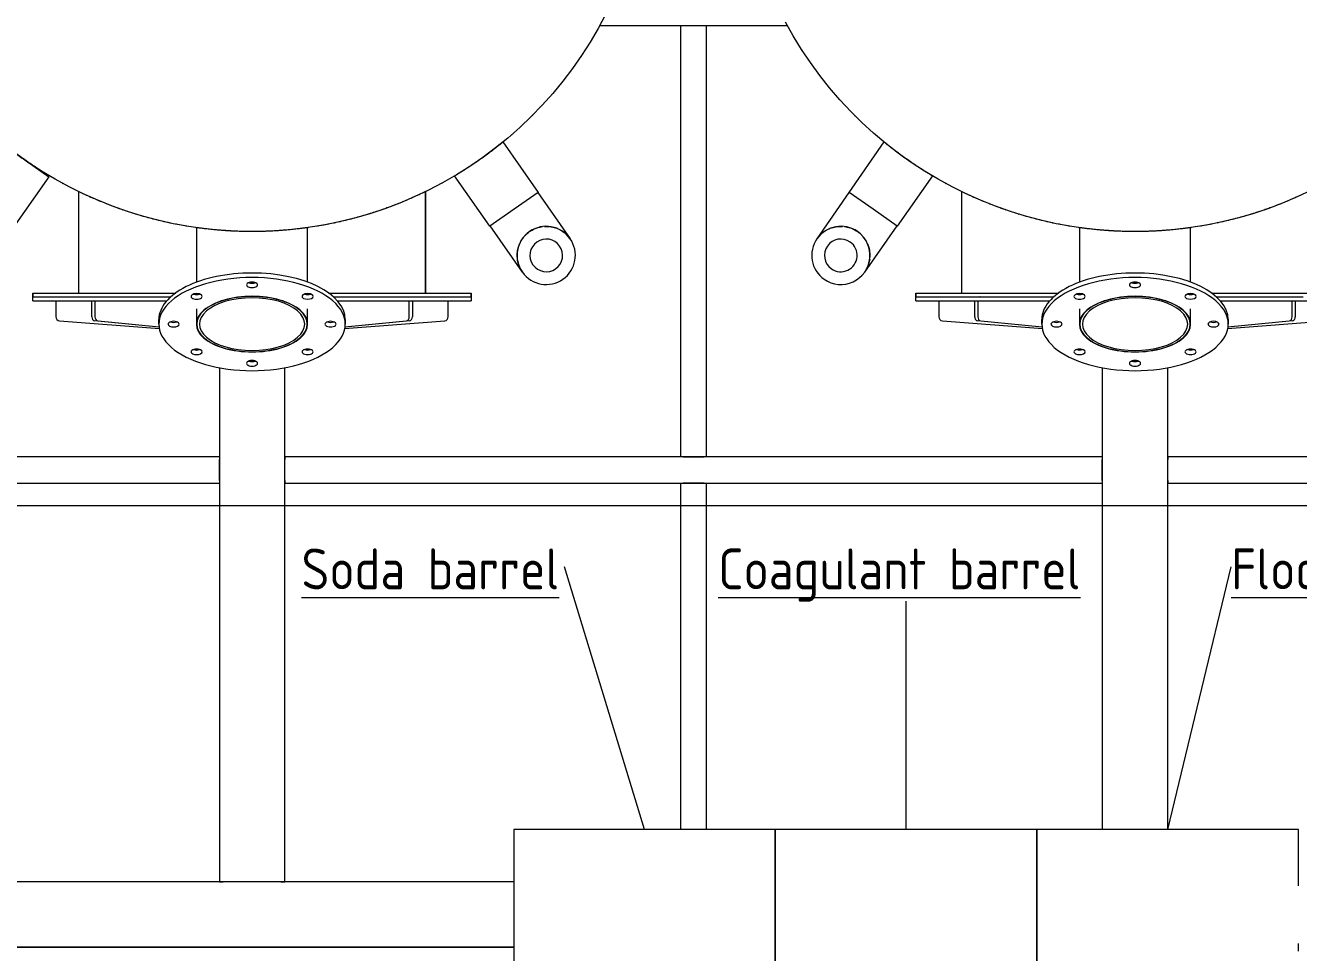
# Model space of a CAD drawing. Header units: millimetres. Extents: x -4617 to 4428, y -2900 to 2818.
# Drawn here: x -980 to 967, y -20 to 1398 of the extents above; entities that cross this region are included whole.
import ezdxf

# ---------------------------------------------------------------- set-up
doc = ezdxf.new("R2010")
doc.units = ezdxf.units.MM
for name, color, linetype, lineweight in [('A-_ANOTSYBL_E', 7, 'Continuous', 9), ('A_--------_E-', 8, 'Continuous', 9), ('M-_EQPT----_A', 7, 'Continuous', 9), ('M-_EQPT----_E', 7, 'Continuous', 9)]:
    doc.layers.add(name, color=color, linetype=linetype, lineweight=lineweight)
doc.styles.add('GOST Common_B', font='', dxfattribs={"width": 0.9, "height": 62.5})
doc.styles.get('GOST Common_B').set_extended_font_data('GOST Common', bold=True)

# ---------------------------------------------------------------- blocks, each defined once
blk = doc.blocks.new('PNS-0100 MAIN FRAME - ASY PNS-0100 MAIN FRAME_iam-651195-Разрез 1')
at = {"layer": 'A_--------_E-'}
for p, q in [((-101.5, 1398.2), (185.1, 1398.2)), ((21.8, 1398.2), (21.8, 738.2)), ((61.8, 738.2), (61.8, 1398.2)), ((-683.2, 874.9), (-683.2, 88.2)), ((-583.2, 88.2), (-583.2, 874.9)), ((666.8, 874.9), (666.8, 168.2)), ((766.8, 168.2), (766.8, 874.9)), ((-683.2, 738.2), (-1833.2, 738.2)), ((-683.2, 738.2), (-683.2, 734.2)), ((-683.2, 702.2), (-683.2, 734.2)), ((666.8, 738.2), (-583.2, 738.2)), ((-583.2, 738.2), (-583.2, 734.2)), ((-583.2, 702.2), (-583.2, 734.2)), ((25.8, 738.2), (21.8, 738.2)), ((25.8, 738.2), (57.8, 738.2)), ((61.8, 738.2), (57.8, 738.2)), ((666.8, 738.2), (666.8, 734.2)), ((666.8, 702.2), (666.8, 734.2)), ((2116.8, 738.2), (766.8, 738.2)), ((766.8, 738.2), (766.8, 734.2)), ((766.8, 702.2), (766.8, 734.2)), ((-683.2, 702.2), (-683.2, 698.2)), ((-583.2, 702.2), (-583.2, 698.2)), ((666.8, 702.2), (666.8, 698.2)), ((766.8, 702.2), (766.8, 698.2)), ((-1833.2, 698.2), (-683.2, 698.2)), ((-583.2, 698.2), (666.8, 698.2)), ((21.8, 698.2), (21.8, 168.2)), ((21.8, 698.2), (25.8, 698.2)), ((57.8, 698.2), (25.8, 698.2)), ((57.8, 698.2), (61.8, 698.2)), ((61.8, 168.2), (61.8, 698.2)), ((766.8, 698.2), (2116.8, 698.2)), ((-233.2, 88.2), (-1239.2, 88.2)), ((-683.2, 88.2), (-677.2, 88.2)), ((-589.2, 88.2), (-677.2, 88.2)), ((-589.2, 88.2), (-583.2, 88.2)), ((-233.2, -11.8), (-1239.2, -11.8)), ((-1239.2, -11.8), (-233.2, -11.8))]:
    blk.add_line(p, q, dxfattribs=at)
blk = doc.blocks.new('PNS-0100 MAIN FRAME - Standard-550811-Разрез 1')
blk.add_blockref('PNS-0100 MAIN FRAME - ASY PNS-0100 MAIN FRAME_iam-651195-Разрез 1', (0, 0))
blk = doc.blocks.new('PNS-Filter column D1200 _180 Left feed 50-50_ - ASY PNS-Filter column D1200_iam-904181-Разрез 1')
at = {"layer": 'A_--------_E-'}
for p, q in [((-123.3, 1361.4), (-122.8, 1362.2)), ((-148, 1325.8), (-147.4, 1326.6)), ((-175.1, 1292.1), (-174.5, 1292.9)), ((-204.5, 1260.5), (-203.9, 1261.2)), ((-236.2, 1231), (-235.5, 1231.6)), ((-249.9, 1220), (-195.8, 1142.8)), ((-980.8, 1192.5), (-943.9, 1166.7)), ((-960.5, 1178.9), (-960.8, 1179.1)), ((-960.3, 1178.8), (-959.9, 1178.5)), ((-269.5, 1091.1), (-323.6, 1168.4)), ((-943.9, 1166.7), (-1001.3, 1084.8)), ((-923.3, 1156.9), (-923.6, 1157)), ((-923.3, 1156.9), (-922.7, 1156.5)), ((-342.6, 1157.1), (-341.8, 1157.6)), ((-898.2, 988.9), (-898.2, 1144.3)), ((-884.6, 1137.5), (-884.9, 1137.7)), ((-368.2, 1144.3), (-368.2, 988.9)), ((-368.2, 988.9), (-368.2, 1144.3)), ((-195.8, 1142.8), (-232.7, 1117)), ((-196.3, 1142.5), (-146.9, 1072)), ((-844.6, 1121), (-845, 1121.1)), ((-232.7, 1117), (-269.5, 1091.1)), ((-803.6, 1107.4), (-803.9, 1107.5)), ((-761.7, 1096.7), (-762, 1096.8)), ((-219.8, 1021), (-269.1, 1091.5)), ((-717.7, 1005.5), (-717.7, 1088.9)), ((-548.7, 1088.9), (-548.7, 1005.5)), ((-968.2, 982.9), (-968.2, 988.9)), ((-968.2, 982.9), (-968.2, 988.9)), ((-968.2, 988.9), (-750, 988.9)), ((-968.2, 988.9), (-968.2, 982.9)), ((-968.2, 976.9), (-968.2, 982.9)), ((-968.2, 982.9), (-968.1, 982.9)), ((-968.2, 982.9), (-967.5, 982.9)), ((-968.2, 976.9), (-870.1, 976.9)), ((-967.5, 982.9), (-966, 982.9)), ((-966, 982.9), (-964.1, 982.9)), ((-964.1, 982.9), (-961.2, 982.9)), ((-961.2, 982.9), (-958.1, 982.9)), ((-958.1, 982.9), (-953.7, 982.9)), ((-953.7, 982.9), (-949.5, 982.9)), ((-949.5, 982.9), (-943.5, 982.9)), ((-943.5, 982.9), (-938.3, 982.9)), ((-938.3, 982.9), (-930.7, 982.9)), ((-933.2, 976.9), (-933.2, 952.5)), ((-930.7, 982.9), (-924.6, 982.9)), ((-924.6, 982.9), (-915.2, 982.9)), ((-915.2, 982.9), (-908.6, 982.9)), ((-908.6, 982.9), (-896.7, 982.9)), ((-896.7, 982.9), (-890.4, 982.9)), ((-890.4, 982.9), (-847.8, 982.9)), ((-878.2, 952.5), (-878.2, 976.9)), ((-875.5, 982.9), (-870.1, 982.9)), ((-873.5, 976.9), (-873.5, 952.5)), ((-870.1, 976.9), (-763.6, 976.9)), ((-847.8, 982.9), (-840, 982.9)), ((-840.1, 982.9), (-823.9, 982.9)), ((-823.9, 982.9), (-813.9, 982.9)), ((-813.9, 982.9), (-798.4, 982.9)), ((-798.4, 982.9), (-787.1, 982.9)), ((-787.1, 982.9), (-771.5, 982.9)), ((-771.5, 982.9), (-759.3, 982.9)), ((-759.3, 982.9), (-757.4, 982.9)), ((-717.7, 986.6), (-717.7, 987.9)), ((-548.7, 987.9), (-548.7, 986.6)), ((-516.4, 988.9), (-298.2, 988.9)), ((-508.9, 982.9), (-508.2, 982.9)), ((-508.2, 982.9), (-494.8, 982.9)), ((-502.7, 976.9), (-298.2, 976.9)), ((-494.8, 982.9), (-480, 982.9)), ((-480, 982.9), (-468, 982.9)), ((-468, 982.9), (-452.5, 982.9)), ((-452.5, 982.9), (-442.5, 982.9)), ((-442.5, 982.9), (-423.5, 982.9)), ((-423.5, 982.9), (-418.5, 982.9)), ((-418.5, 982.9), (-376, 982.9)), ((-396.3, 982.9), (-395.4, 982.9)), ((-392.8, 952.5), (-392.8, 976.9)), ((-388.1, 976.9), (-388.1, 952.5)), ((-376, 982.9), (-369.7, 982.9)), ((-369.7, 982.9), (-357.7, 982.9)), ((-357.7, 982.9), (-351.1, 982.9)), ((-351.1, 982.9), (-341.7, 982.9)), ((-341.7, 982.9), (-335.6, 982.9)), ((-335.6, 982.9), (-328.1, 982.9)), ((-333.2, 952.5), (-333.2, 976.9)), ((-328.1, 982.9), (-322.8, 982.9)), ((-322.8, 982.9), (-316.9, 982.9)), ((-316.9, 982.9), (-312.7, 982.9)), ((-312.7, 982.9), (-308.2, 982.9)), ((-308.2, 982.9), (-305.2, 982.9)), ((-305.2, 982.9), (-302.2, 982.9)), ((-302.2, 982.9), (-300.4, 982.9)), ((-300.4, 982.9), (-298.9, 982.9)), ((-298.9, 982.9), (-298.2, 982.9)), ((-298.3, 982.9), (-298.2, 982.9)), ((-298.2, 988.9), (-298.2, 982.9)), ((-298.2, 982.9), (-298.2, 988.9)), ((-298.2, 982.9), (-298.2, 988.9)), ((-298.2, 982.9), (-298.2, 976.9)), ((-717.7, 941.4), (-717.7, 964.6)), ((-548.7, 964.6), (-548.7, 941.4)), ((-927.6, 946.5), (-774.7, 934.5)), ((-775, 936.9), (-873.8, 946.5)), ((-869.1, 946.5), (-775.1, 937.4)), ((-775.7, 941.4), (-775.7, 948.3)), ((-491.7, 934.5), (-338.7, 946.5)), ((-392.6, 946.5), (-491.3, 936.9)), ((-491.2, 937.4), (-397.3, 946.5)), ((-490.7, 948.3), (-490.7, 941.4))]:
    blk.add_line(p, q, dxfattribs=at)
at = {"layer": 'A_--------_E-', "flags": 128}
for points in [[(-633.2, 1082.9), (-657.4, 1083.4), (-681.6, 1084.9), (-705.7, 1087.3), (-729.7, 1090.7), (-753.6, 1095), (-777.2, 1100.3), (-800.6, 1106.5), (-823.8, 1113.7), (-846.6, 1121.8), (-869.2, 1130.8), (-891.3, 1140.6), (-913, 1151.4), (-934.3, 1163), (-955.1, 1175.5), (-975.3, 1188.8), (-995.1, 1202.8)], [(-92.7, 1414.9), (-104.1, 1393.5), (-116.3, 1372.6), (-129.4, 1352.2), (-143.2, 1332.3), (-157.9, 1313), (-173.3, 1294.3), (-189.4, 1276.2), (-206.3, 1258.8), (-223.8, 1242.1), (-242, 1226), (-260.9, 1210.8), (-280.3, 1196.3), (-300.3, 1182.6), (-320.8, 1169.6), (-341.8, 1157.6), (-363.3, 1146.3), (-385.2, 1136), (-407.5, 1126.5), (-430.2, 1117.9), (-453.2, 1110.3), (-476.4, 1103.5), (-500, 1097.7), (-523.7, 1092.9), (-547.7, 1089), (-571.7, 1086), (-595.9, 1084.1), (-620.1, 1083.1), (-633.2, 1082.9)]]:
    blk.add_lwpolyline(points, dxfattribs=at)
at = {"layer": 'A_--------_E-'}
for centre, radius, start, end in [((-183.4, 1046.5), 44.5, 305, 125), ((-183.4, 1046.5), 44.5, 125, 305), ((-927.2, 952.5), 6, 180, 265.5154), ((-339.2, 952.5), 6, 274.4846, 0)]:
    blk.add_arc(centre, radius, start, end, dxfattribs=at)
for centre, major_axis, ratio, start_param, end_param in [((-633.2, 948.3), (142.5, 0), 0.5, 1.570796, 3.141593), ((-633.2, 941.4), (142.5, 0), 0.5, 1.570796, 4.712389), ((-633.2, 948.3), (142.5, 0), 0.5, 0, 1.570796), ((-633.2, 941.4), (142.5, 0), 0.5, 4.712389, 7.853982), ((-633.2, 1001.4), (8.5, 0), 0.5, 1.570796, 4.712389), ((-633.2, 1008.3), (8.5, 0), 0.5, 4.115917, 4.712389), ((-633.2, 1001.4), (8.5, 0), 0.5, 4.712389, 7.853982), ((-633.2, 1008.3), (8.5, 0), 0.5, 4.712389, 5.308861), ((-718, 983.8), (8.5, 0), 0.5, 2.356194, 5.497787), ((-718, 983.8), (8.5, 0), 0.5, 5.497787, 8.63938), ((-718, 990.7), (8.5, 0), 0.5, 4.145429, 5.279349), ((-633.2, 941.4), (85, 0), 0.5, 1.570796, 4.712389), ((-633.2, 941.4), (84.5, 0), 0.5, 1.570796, 4.712389), ((-633.2, 941.4), (80.5, 0), 0.5, 1.570796, 4.712389), ((-633.2, 941.4), (85, 0), 0.5, 4.712389, 7.853982), ((-633.2, 941.4), (84.5, 0), 0.5, 4.712389, 7.853982), ((-633.2, 941.4), (80.5, 0), 0.5, 4.712389, 7.853982), ((-548.3, 983.8), (8.5, 0), 0.5, 0.785398, 3.926991), ((-548.3, 983.8), (8.5, 0), 0.5, 3.926991, 7.068583), ((-548.3, 990.7), (8.5, 0), 0.5, 4.145429, 5.279349), ((-873.4, 952.5), (0, 6), 0.809017, 1.570796, 3.063322), ((-868.7, 952.5), (0, 6), 0.809017, 1.570796, 3.063322), ((-753.2, 941.4), (8.5, 0), 0.5, 0, 3.141593), ((-753.2, 941.4), (8.5, 0), 0.5, 3.141593, 6.283185), ((-753.2, 948.3), (8.5, 0), 0.5, 4.115917, 5.308861), ((-513.2, 941.4), (8.5, 0), 0.5, 0, 3.141593), ((-513.2, 941.4), (-8.5, 0), 0.5, 0, 3.141593), ((-513.2, 948.3), (8.5, 0), 0.5, 4.115917, 5.308861), ((-397.7, 952.5), (0, 6), 0.809017, 3.219864, 4.712389), ((-393, 952.5), (0, 6), 0.809017, 3.219864, 4.712389), ((-718, 899), (8.5, 0), 0.5, 0.785398, 3.926991), ((-718, 899), (8.5, 0), 0.5, 3.926991, 7.068583), ((-718, 905.9), (8.5, 0), 0.5, 4.145429, 5.279349), ((-548.3, 899), (8.5, 0), 0.5, 2.356194, 5.497787), ((-548.3, 899), (8.5, 0), 0.5, 5.497787, 8.63938), ((-548.3, 905.9), (8.5, 0), 0.5, 4.145429, 5.279349), ((-633.2, 881.4), (-8.5, 0), 0.5, 4.712389, 7.853982), ((-633.2, 888.3), (-8.5, 0), 0.5, 0.974324, 1.570796), ((-633.2, 881.4), (8.5, 0), 0.5, 4.712389, 7.853982), ((-633.2, 888.3), (8.5, 0), 0.5, 4.712389, 5.308861)]:
    blk.add_ellipse(centre, major_axis=major_axis, ratio=ratio, start_param=start_param, end_param=end_param, dxfattribs=at)
for points in [[(-942.5, 1167.8), (-942.5, 1167.8), (-943.2, 1168.2), (-946.1, 1170), (-950.8, 1172.8), (-956.8, 1176.6), (-964.3, 1181.3), (-972.5, 1186.8), (-980.8, 1192.5), (-989, 1198.3), (-996.9, 1204.2), (-1003.9, 1209.5), (-1009.6, 1214), (-1013.8, 1217.4), (-1016.5, 1219.5), (-1017.1, 1220), (-1017, 1220)], [(-1017, 1220), (-1017.1, 1220), (-1016.5, 1219.5), (-1013.8, 1217.4), (-1009.6, 1214), (-1003.9, 1209.5), (-996.9, 1204.2), (-989, 1198.3), (-980.8, 1192.5), (-972.5, 1186.8), (-964.3, 1181.3), (-956.8, 1176.6), (-950.8, 1172.8), (-946.1, 1170), (-943.2, 1168.2), (-942.5, 1167.8), (-942.5, 1167.8)], [(-248.9, 1220.3), (-248.9, 1220.3), (-249.5, 1219.8), (-252.2, 1217.6), (-256.5, 1214.2), (-262.2, 1209.7), (-269.3, 1204.3), (-277.3, 1198.4), (-285.6, 1192.5), (-293.9, 1186.7), (-302.3, 1181.2), (-309.8, 1176.4), (-315.9, 1172.6), (-320.6, 1169.7), (-323.6, 1167.9), (-324.3, 1167.5), (-324.3, 1167.6)], [(-249.6, 1219.8), (-249.1, 1220.1), (-248.9, 1220.3), (-248.9, 1220.3)], [(-324.3, 1167.6), (-324.3, 1167.5), (-324, 1167.7), (-323.5, 1168)], [(-896.9, 1143.3), (-897.8, 1143.7), (-898.2, 1143.9), (-898.2, 1143.9)]]:
    blk.add_open_spline(points, degree=3, dxfattribs=at)
for points, knots in [([(-892.7, 1141.3), (-892.9, 1141.4), (-894, 1141.9), (-894.9, 1142.3), (-895.6, 1142.7)], [-0.06495384, -0.06495384, -0.06495384, -0.06495384, -0.0625, -0.0447038, -0.0447038, -0.0447038, -0.0447038]), ([(-885.4, 1137.9), (-885.9, 1138.1), (-887.5, 1138.8), (-889, 1139.5), (-890, 1140)], [-0.09883218, -0.09883218, -0.09883218, -0.09883218, -0.09375, -0.07956745, -0.07956745, -0.07956745, -0.07956745]), ([(-875.5, 1133.5), (-876.3, 1133.8), (-878.4, 1134.7), (-880.3, 1135.6), (-881.5, 1136.1)], [-0.13180831, -0.13180831, -0.13180831, -0.13180831, -0.125, -0.11287334, -0.11287334, -0.11287334, -0.11287334]), ([(-863, 1128.2), (-864.2, 1128.7), (-866.7, 1129.7), (-869.2, 1130.8), (-870.5, 1131.3)], [-0.16449571, -0.16449571, -0.16449571, -0.16449571, -0.15625, -0.14580225, -0.14580225, -0.14580225, -0.14580225]), ([(-395.8, 1131.4), (-397.1, 1130.8), (-399.6, 1129.7), (-402.1, 1128.7), (-403.2, 1128.2)], [-0.85436816, -0.85436816, -0.85436816, -0.85436816, -0.84375, -0.83566469, -0.83566469, -0.83566469, -0.83566469]), ([(-384.8, 1136.1), (-386, 1135.6), (-387.9, 1134.8), (-390, 1133.9), (-390.7, 1133.6)], [-0.88731319, -0.88731319, -0.88731319, -0.88731319, -0.875, -0.86859878, -0.86859878, -0.86859878, -0.86859878]), ([(-376.3, 1140), (-377.3, 1139.6), (-378.8, 1138.9), (-380.4, 1138.1), (-380.9, 1137.9)], [-0.92066142, -0.92066142, -0.92066142, -0.92066142, -0.90625, -0.90131527, -0.90131527, -0.90131527, -0.90131527]), ([(-370.7, 1142.7), (-371.4, 1142.4), (-372.3, 1141.9), (-373.5, 1141.4), (-373.6, 1141.3)], [-0.95569873, -0.95569873, -0.95569873, -0.95569873, -0.9375, -0.93504616, -0.93504616, -0.93504616, -0.93504616]), ([(-368.2, 1143.9), (-368.2, 1143.9), (-368.6, 1143.7), (-369.6, 1143.2), (-369.6, 1143.2)], [-1, -1, -1, -1, -0.96875, -0.9662709, -0.9662709, -0.9662709, -0.9662709]), ([(-847.9, 1122.3), (-849.6, 1122.9), (-852.7, 1124.1), (-855.6, 1125.2), (-856.9, 1125.7)], [-0.1981046, -0.1981046, -0.1981046, -0.1981046, -0.1875, -0.17870623, -0.17870623, -0.17870623, -0.17870623]), ([(-830.5, 1115.9), (-832.9, 1116.8), (-836.5, 1118), (-840, 1119.3), (-841.2, 1119.8)], [-0.23241145, -0.23241145, -0.23241145, -0.23241145, -0.21875, -0.21186367, -0.21186367, -0.21186367, -0.21186367]), ([(-810.1, 1109.3), (-810.6, 1109.5), (-814.2, 1110.6), (-818.6, 1112), (-822.4, 1113.2), (-823.3, 1113.5)], [-0.26793712, -0.26793712, -0.26793712, -0.26793712, -0.265625, -0.25, -0.24540403, -0.24540403, -0.24540403, -0.24540403]), ([(-443, 1113.5), (-443.9, 1113.2), (-447.7, 1112), (-452.1, 1110.6), (-455.6, 1109.5), (-456, 1109.4)], [-0.75475525, -0.75475525, -0.75475525, -0.75475525, -0.75, -0.734375, -0.7324414, -0.7324414, -0.7324414, -0.7324414]), ([(-425.1, 1119.8), (-426.3, 1119.3), (-429.8, 1118.1), (-433.3, 1116.8), (-435.8, 1115.9)], [-0.78829996, -0.78829996, -0.78829996, -0.78829996, -0.78125, -0.76781861, -0.76781861, -0.76781861, -0.76781861]), ([(-409.4, 1125.7), (-410.7, 1125.2), (-413.6, 1124.1), (-416.7, 1122.9), (-418.3, 1122.3)], [-0.82145751, -0.82145751, -0.82145751, -0.82145751, -0.8125, -0.80207985, -0.80207985, -0.80207985, -0.80207985]), ([(-781.8, 1101.4), (-785.2, 1102.3), (-792.1, 1104.1), (-799.2, 1106.1), (-802.9, 1107.2), (-803.4, 1107.3)], [-0.31213636, -0.31213636, -0.31213636, -0.31213636, -0.296875, -0.28125, -0.2789583, -0.2789583, -0.2789583, -0.2789583]), ([(-758.1, 1095.9), (-758.5, 1096), (-762.7, 1096.9), (-770.6, 1098.7), (-777.9, 1100.5), (-781.5, 1101.4)], [-0.34513335, -0.34513335, -0.34513335, -0.34513335, -0.34375, -0.328125, -0.3125, -0.3125, -0.3125, -0.3125]), ([(-733.1, 1091.2), (-733.8, 1091.3), (-738.6, 1092.1), (-744.3, 1093.2), (-749.1, 1094.1), (-750, 1094.3)], [-0.37777159, -0.37777159, -0.37777159, -0.37777159, -0.375, -0.359375, -0.35590888, -0.35590888, -0.35590888, -0.35590888]), ([(-515.9, 1094.4), (-517, 1094.2), (-521.9, 1093.2), (-527.7, 1092.1), (-532.4, 1091.4), (-533.1, 1091.2)], [-0.64463003, -0.64463003, -0.64463003, -0.64463003, -0.640625, -0.625, -0.62237225, -0.62237225, -0.62237225, -0.62237225]), ([(-505.1, 1096.6), (-505.8, 1096.5), (-506.9, 1096.2), (-507.9, 1096), (-508.3, 1095.9)], [-0.659108625, -0.659108625, -0.659108625, -0.659108625, -0.65625, -0.654759532, -0.654759532, -0.654759532, -0.654759532]), ([(-484.8, 1101.4), (-488.4, 1100.5), (-494, 1099.1), (-499.7, 1097.8), (-501.7, 1097.4)], [-0.6875, -0.6875, -0.6875, -0.6875, -0.671875, -0.66370914, -0.66370914, -0.66370914, -0.66370914]), ([(-462.9, 1107.3), (-463.4, 1107.2), (-467.1, 1106.1), (-474.2, 1104.1), (-481, 1102.3), (-484.4, 1101.5)], [-0.72119659, -0.72119659, -0.72119659, -0.72119659, -0.71875, -0.703125, -0.68815639, -0.68815639, -0.68815639, -0.68815639]), ([(-196.7, 1088.9), (-195.5, 1089.3), (-193, 1090), (-190.4, 1090.4), (-189.2, 1090.6)], [0.1942115, 0.1942115, 0.1942115, 0.1942115, 0.25, 0.3055442, 0.3055442, 0.3055442, 0.3055442]), ([(-186.1, 1090.9), (-185.5, 1090.9), (-183.5, 1091), (-180.7, 1090.9), (-177.8, 1090.6), (-174.9, 1090.2), (-171.4, 1089.4), (-168, 1088.3), (-166.2, 1087.5), (-165.6, 1087.3)], [0.3498525, 0.3498525, 0.3498525, 0.3498525, 0.375, 0.4375, 0.46875, 0.5, 0.5625, 0.625, 0.6500764, 0.6500764, 0.6500764, 0.6500764]), ([(-719.2, 1089.1), (-719.2, 1089.1), (-718.8, 1089.1), (-718, 1088.9), (-717.8, 1088.9)], [-1, -1, -1, -1, -0.95, -0.93905246, -0.93905246, -0.93905246, -0.93905246]), ([(-547.2, 1089.1), (-547.2, 1089), (-547.8, 1088.8), (-550.1, 1088.6), (-553, 1088.3), (-555.6, 1087.9), (-558.6, 1087.5), (-562.2, 1087.1), (-566, 1086.7), (-570.2, 1086.2), (-574.8, 1085.7), (-579.9, 1085.3), (-585.5, 1084.9), (-591.5, 1084.4), (-597.9, 1083.9), (-604.6, 1083.6), (-611.5, 1083.3), (-621, 1083), (-633.2, 1082.8), (-645.3, 1083), (-654.9, 1083.3), (-661.7, 1083.6), (-668.4, 1083.9), (-674.8, 1084.4), (-680.9, 1084.9), (-686.4, 1085.3), (-691.5, 1085.7), (-696.1, 1086.2), (-700.3, 1086.7), (-704.2, 1087.1), (-707.7, 1087.5), (-710.8, 1087.9), (-713.4, 1088.3), (-716.2, 1088.6), (-718.6, 1088.8), (-719.2, 1089), (-719.2, 1089.1)], [-1, -1, -1, -1, -0.95, -0.9, -0.875, -0.85, -0.825, -0.8, -0.775, -0.75, -0.725, -0.7, -0.675, -0.65, -0.625, -0.6, -0.575, -0.55, -0.5, -0.45, -0.425, -0.4, -0.375, -0.35, -0.325, -0.3, -0.275, -0.25, -0.225, -0.2, -0.175, -0.15, -0.125, -0.1, -0.05, 0, 0, 0, 0]), ([(-548.5, 1088.9), (-548.3, 1088.9), (-547.5, 1089.1), (-547.2, 1089.1), (-547.2, 1089.1)], [-0.06094754, -0.06094754, -0.06094754, -0.06094754, -0.05, 0, 0, 0, 0]), ([(-222.8, 1067), (-222.2, 1068.2), (-220.9, 1070.4), (-219.4, 1072.6), (-218.6, 1073.6)], [0.6944558, 0.6944558, 0.6944558, 0.6944558, 0.75, 0.8057885, 0.8057885, 0.8057885, 0.8057885]), ([(-216.6, 1076), (-216.3, 1076.4), (-213.9, 1079), (-211.2, 1081.3), (-208.8, 1082.9)], [0.849941, 0.849941, 0.849941, 0.849941, 0.875, 1, 1, 1, 1]), ([(-208.8, 1082.9), (-206.5, 1084.6), (-203.4, 1086.3), (-200.2, 1087.7), (-199.6, 1087.9)], [0, 0, 0, 0, 0.125, 0.150059, 0.150059, 0.150059, 0.150059]), ([(-162.8, 1085.9), (-161.7, 1085.3), (-159.4, 1084), (-157.3, 1082.5), (-156.2, 1081.7)], [0.6942595, 0.6942595, 0.6942595, 0.6942595, 0.75, 0.8066635, 0.8066635, 0.8066635, 0.8066635]), ([(-153.9, 1079.8), (-153.5, 1079.4), (-150.9, 1077), (-148.6, 1074.4), (-146.9, 1072)], [0.850259, 0.850259, 0.850259, 0.850259, 0.875, 1, 1, 1, 1]), ([(-227.7, 1043.8), (-227.8, 1044.4), (-227.8, 1046.4), (-227.7, 1049.9), (-227.3, 1053.5), (-226.7, 1056.4), (-226, 1059.2), (-225.1, 1061.8), (-224.3, 1063.7), (-224.1, 1064.2)], [0.3499236, 0.3499236, 0.3499236, 0.3499236, 0.375, 0.4375, 0.5, 0.53125, 0.5625, 0.625, 0.6501475, 0.6501475, 0.6501475, 0.6501475]), ([(-225.7, 1033.1), (-226.1, 1034.3), (-226.8, 1036.9), (-227.3, 1039.4), (-227.4, 1040.7)], [0.1933365, 0.1933365, 0.1933365, 0.1933365, 0.25, 0.3057405, 0.3057405, 0.3057405, 0.3057405]), ([(-219.8, 1021), (-221.4, 1023.4), (-223.2, 1026.5), (-224.5, 1029.7), (-224.7, 1030.2)], [0, 0, 0, 0, 0.125, 0.149741, 0.149741, 0.149741, 0.149741])]:
    blk.add_open_spline(points, degree=3, knots=knots, dxfattribs=at)
blk = doc.blocks.new('PNS-Filter column D1200 _180 Left feed 50-50_ - Standard-909429-Разрез 1')
at = {"layer": 'M-_EQPT----_E'}
for start, end in [(305, 125), (125, 305)]:
    blk.add_arc((-183.4, 1046.5), 25, start, end, dxfattribs=at)
blk.add_blockref('PNS-Filter column D1200 _180 Left feed 50-50_ - ASY PNS-Filter column D1200_iam-904181-Разрез 1', (0, 0))
blk = doc.blocks.new('Coagulant barrel - Coagulant barrel-559119-Разрез 1')
at = {"layer": 'M-_EQPT----_E'}
for p, q in [((566.8, 168.2), (166.8, 168.2)), ((166.8, 168.2), (166.8, -231.8)), ((566.8, -231.8), (566.8, 168.2)), ((166.8, -231.8), (566.8, -231.8))]:
    blk.add_line(p, q, dxfattribs=at)
blk = doc.blocks.new('Flocculant barrel - Flocculant barrel-559952-Разрез 1')
at = {"layer": 'M-_EQPT----_E'}
for p, q in [((966.8, 168.2), (566.8, 168.2)), ((566.8, 168.2), (566.8, -231.8)), ((966.8, 82.2), (966.8, 168.2)), ((966.8, -17.8), (966.8, -5.8)), ((966.8, -231.8), (966.8, -105.8)), ((566.8, -231.8), (966.8, -231.8))]:
    blk.add_line(p, q, dxfattribs=at)
blk = doc.blocks.new('Soda barrel - Soda barrel-561628-Разрез 1')
at = {"layer": 'M-_EQPT----_E'}
for p, q in [((166.8, 168.2), (-233.2, 168.2)), ((-233.2, 168.2), (-233.2, -231.8)), ((166.8, -231.8), (166.8, 168.2)), ((-233.2, -231.8), (166.8, -231.8))]:
    blk.add_line(p, q, dxfattribs=at)
blk = doc.blocks.new('PNS-Filter column D1200 _180 right feed 50-50_ - ASY PNS-Filter column D1200_iam-905840-Разрез 1')
at = {"layer": 'A_--------_E-'}
for p, q in [((185.2, 1398.1), (184.9, 1398.5)), ((185.2, 1398.1), (185.5, 1397.6)), ((207.3, 1360.9), (207, 1361.3)), ((207.3, 1360.9), (207.6, 1360.4)), ((231.9, 1325.4), (231.7, 1325.7)), ((232, 1325.4), (232.3, 1324.9)), ((259.1, 1291.8), (258.8, 1292.1)), ((259.1, 1291.7), (259.5, 1291.3)), ((288.6, 1260.1), (289.1, 1259.7)), ((320.2, 1230.7), (320.8, 1230.2)), ((279.5, 1142.8), (333.5, 1220)), ((354, 1203.6), (353.6, 1203.8)), ((407.3, 1168.4), (353.2, 1091.1)), ((389.5, 1178.9), (389.2, 1179.1)), ((426.7, 1156.9), (426.4, 1157)), ((426.7, 1156.9), (427.3, 1156.5)), ((230.6, 1072), (279.9, 1142.5)), ((316.3, 1117), (279.5, 1142.8)), ((451.8, 988.9), (451.8, 1144.3)), ((465.4, 1137.5), (465.1, 1137.7)), ((353.2, 1091.1), (316.3, 1117)), ((505.3, 1121), (505, 1121.1)), ((352.7, 1091.5), (303.4, 1021)), ((546.4, 1107.4), (546.1, 1107.5)), ((588.3, 1096.7), (588, 1096.8)), ((632.3, 1005.5), (632.3, 1088.9)), ((801.3, 1088.9), (801.3, 1005.5)), ((381.8, 982.9), (381.8, 988.9)), ((381.8, 982.9), (381.8, 988.9)), ((381.8, 988.9), (600, 988.9)), ((381.8, 988.9), (381.8, 982.9)), ((381.8, 976.9), (381.8, 982.9)), ((381.8, 982.9), (381.9, 982.9)), ((381.8, 982.9), (382.5, 982.9)), ((381.8, 976.9), (479.9, 976.9)), ((382.5, 982.9), (384, 982.9)), ((384, 982.9), (385.9, 982.9)), ((385.9, 982.9), (388.8, 982.9)), ((388.8, 982.9), (391.9, 982.9)), ((391.9, 982.9), (396.3, 982.9)), ((396.3, 982.9), (400.5, 982.9)), ((400.5, 982.9), (406.5, 982.9)), ((406.5, 982.9), (411.7, 982.9)), ((411.7, 982.9), (419.3, 982.9)), ((416.8, 976.9), (416.8, 952.5)), ((419.3, 982.9), (425.4, 982.9)), ((425.4, 982.9), (434.7, 982.9)), ((434.7, 982.9), (441.4, 982.9)), ((441.4, 982.9), (451.1, 982.9)), ((451.1, 982.9), (459.6, 982.9)), ((459.6, 982.9), (502.2, 982.9)), ((471.8, 952.5), (471.8, 976.9)), ((476.5, 976.9), (476.5, 952.5)), ((479.9, 982.9), (479.6, 982.9)), ((479.9, 976.9), (586.4, 976.9)), ((502.2, 982.9), (507.7, 982.9)), ((507.7, 982.9), (526.1, 982.9)), ((526.1, 982.9), (535.9, 982.9)), ((535.9, 982.9), (551.6, 982.9)), ((551.6, 982.9), (564.1, 982.9)), ((564.2, 982.9), (578.5, 982.9)), ((578.5, 982.9), (592.4, 982.9)), ((632.3, 986.6), (632.3, 987.9)), ((801.3, 987.9), (801.3, 986.6)), ((833.6, 988.9), (1051.8, 988.9)), ((841.1, 982.9), (843, 982.9)), ((843, 982.9), (855.2, 982.9)), ((847.3, 976.9), (1051.8, 976.9)), ((855.2, 982.9), (870.7, 982.9)), ((870.7, 982.9), (882, 982.9)), ((882, 982.9), (897.5, 982.9)), ((897.5, 982.9), (907.5, 982.9)), ((907.5, 982.9), (923.7, 982.9)), ((923.7, 982.9), (931.3, 982.9)), ((931.3, 982.9), (974, 982.9)), ((953.7, 982.9), (959.7, 982.9)), ((957.2, 952.5), (957.2, 976.9)), ((961.9, 976.9), (961.9, 952.5)), ((632.3, 941.4), (632.3, 964.6)), ((801.3, 964.6), (801.3, 941.4)), ((422.3, 946.5), (575.3, 934.5)), ((575, 936.9), (476.2, 946.5)), ((480.9, 946.5), (574.9, 937.4)), ((574.3, 941.4), (574.3, 948.3)), ((858.3, 934.5), (1011.3, 946.5)), ((957.4, 946.5), (858.7, 936.9)), ((858.7, 937.4), (952.7, 946.5)), ((859.3, 948.3), (859.3, 941.4))]:
    blk.add_line(p, q, dxfattribs=at)
at = {"layer": 'A_--------_E-', "flags": 128}
for points in [[(716.8, 1082.9), (692.6, 1083.4), (668.4, 1084.9), (644.3, 1087.3), (620.3, 1090.7), (596.4, 1095), (572.8, 1100.3), (549.3, 1106.5), (526.2, 1113.7), (503.3, 1121.8), (480.8, 1130.8), (458.7, 1140.6), (437, 1151.4), (415.7, 1163), (394.9, 1175.5), (374.6, 1188.8), (354.9, 1202.8), (335.8, 1217.7), (317.2, 1233.3), (299.3, 1249.7), (282.1, 1266.7), (265.6, 1284.4), (249.8, 1302.8), (234.7, 1321.8), (220.4, 1341.4), (206.9, 1361.5), (194.2, 1382.1), (182.4, 1403.3)], [(986.7, 1146.3), (964.8, 1136), (942.5, 1126.5), (919.8, 1117.9), (896.8, 1110.3), (873.5, 1103.5), (850, 1097.7), (826.3, 1092.9), (802.3, 1089), (778.3, 1086), (754.1, 1084.1), (729.9, 1083.1), (716.8, 1082.9)]]:
    blk.add_lwpolyline(points, dxfattribs=at)
at = {"layer": 'A_--------_E-'}
for centre, radius, start, end in [((267, 1046.5), 44.5, 55, 235), ((267, 1046.5), 44.5, 235, 55), ((422.8, 952.5), 6, 180, 265.5154)]:
    blk.add_arc(centre, radius, start, end, dxfattribs=at)
for centre, major_axis, ratio, start_param, end_param in [((716.8, 948.3), (142.5, 0), 0.5, 1.570796, 3.141593), ((716.8, 941.4), (142.5, 0), 0.5, 1.570796, 4.712389), ((716.8, 948.3), (142.5, 0), 0.5, 0, 1.570796), ((716.8, 941.4), (142.5, 0), 0.5, 4.712389, 7.853982), ((716.8, 1001.4), (8.5, 0), 0.5, 1.570796, 4.712389), ((716.8, 1008.3), (8.5, 0), 0.5, 4.115917, 4.712389), ((716.8, 1001.4), (8.5, 0), 0.5, 4.712389, 7.853982), ((716.8, 1008.3), (8.5, 0), 0.5, 4.712389, 5.308861), ((632, 983.8), (8.5, 0), 0.5, 2.356194, 5.497787), ((632, 983.8), (8.5, 0), 0.5, 5.497787, 8.63938), ((632, 990.7), (8.5, 0), 0.5, 4.145429, 5.279349), ((716.8, 941.4), (85, 0), 0.5, 1.570796, 4.712389), ((716.8, 941.4), (84.5, 0), 0.5, 1.570796, 4.712389), ((716.8, 941.4), (80.5, 0), 0.5, 1.570796, 4.712389), ((716.8, 941.4), (85, 0), 0.5, 4.712389, 7.853982), ((716.8, 941.4), (84.5, 0), 0.5, 4.712389, 7.853982), ((716.8, 941.4), (80.5, 0), 0.5, 4.712389, 7.853982), ((801.7, 983.8), (8.5, 0), 0.5, 0.785398, 3.926991), ((801.7, 983.8), (8.5, 0), 0.5, 3.926991, 7.068583), ((801.7, 990.7), (8.5, 0), 0.5, 4.145429, 5.279349), ((476.6, 952.5), (0, 6), 0.809017, 1.570796, 3.063322), ((481.3, 952.5), (0, 6), 0.809017, 1.570796, 3.063322), ((596.8, 941.4), (8.5, 0), 0.5, 0, 3.141593), ((596.8, 941.4), (8.5, 0), 0.5, 3.141593, 6.283185), ((596.8, 948.3), (8.5, 0), 0.5, 4.115917, 5.308861), ((836.8, 941.4), (-8.5, 0), 0.5, 3.141593, 6.283185), ((836.8, 941.4), (8.5, 0), 0.5, 3.141593, 6.283185), ((836.8, 948.3), (8.5, 0), 0.5, 4.115917, 5.308861), ((952.3, 952.5), (0, 6), 0.809017, 3.219864, 4.712389), ((957, 952.5), (0, 6), 0.809017, 3.219864, 4.712389), ((632, 899), (8.5, 0), 0.5, 0.785398, 3.926991), ((632, 899), (8.5, 0), 0.5, 3.926991, 7.068583), ((632, 905.9), (8.5, 0), 0.5, 4.145429, 5.279349), ((801.7, 899), (8.5, 0), 0.5, 2.356194, 5.497787), ((801.7, 899), (8.5, 0), 0.5, 5.497787, 8.63938), ((801.7, 905.9), (8.5, 0), 0.5, 4.145429, 5.279349), ((716.8, 881.4), (-8.5, 0), 0.5, 4.712389, 7.853982), ((716.8, 888.3), (-8.5, 0), 0.5, 0.974324, 1.570796), ((716.8, 881.4), (8.5, 0), 0.5, 4.712389, 7.853982), ((716.8, 888.3), (8.5, 0), 0.5, 4.712389, 5.308861)]:
    blk.add_ellipse(centre, major_axis=major_axis, ratio=ratio, start_param=start_param, end_param=end_param, dxfattribs=at)
for points in [[(407.9, 1167.6), (407.9, 1167.5), (407.2, 1167.9), (404.3, 1169.7), (399.6, 1172.6), (393.4, 1176.4), (385.9, 1181.2), (377.6, 1186.7), (369.2, 1192.5), (360.9, 1198.4), (352.9, 1204.3), (345.8, 1209.7), (340.1, 1214.2), (335.9, 1217.6), (333.1, 1219.8), (332.5, 1220.3), (332.6, 1220.3)], [(332.6, 1220.3), (332.5, 1220.3), (332.8, 1220.1), (333.2, 1219.8)], [(407.2, 1168), (407.6, 1167.7), (407.9, 1167.5), (407.9, 1167.6)], [(453.1, 1143.3), (452.2, 1143.7), (451.8, 1143.9), (451.8, 1143.9)]]:
    blk.add_open_spline(points, degree=3, dxfattribs=at)
for points, knots in [([(457.3, 1141.3), (457.1, 1141.4), (456, 1141.9), (455.1, 1142.3), (454.4, 1142.7)], [-0.06495384, -0.06495384, -0.06495384, -0.06495384, -0.0625, -0.0447038, -0.0447038, -0.0447038, -0.0447038]), ([(464.6, 1137.9), (464.1, 1138.1), (462.5, 1138.8), (461, 1139.5), (460, 1140)], [-0.09883218, -0.09883218, -0.09883218, -0.09883218, -0.09375, -0.07956745, -0.07956745, -0.07956745, -0.07956745]), ([(474.4, 1133.5), (473.7, 1133.9), (471.6, 1134.7), (469.7, 1135.6), (468.5, 1136.1)], [-0.13155274, -0.13155274, -0.13155274, -0.13155274, -0.125, -0.11287334, -0.11287334, -0.11287334, -0.11287334]), ([(486.9, 1128.2), (485.8, 1128.7), (483.2, 1129.8), (480.7, 1130.8), (479.3, 1131.4)], [-0.16449571, -0.16449571, -0.16449571, -0.16449571, -0.15625, -0.14534752, -0.14534752, -0.14534752, -0.14534752]), ([(954.2, 1131.4), (952.9, 1130.8), (950.4, 1129.7), (947.9, 1128.7), (946.8, 1128.2)], [-0.85436816, -0.85436816, -0.85436816, -0.85436816, -0.84375, -0.83566469, -0.83566469, -0.83566469, -0.83566469]), ([(965.2, 1136.1), (964, 1135.6), (962.1, 1134.8), (960, 1133.9), (959.3, 1133.6)], [-0.88731319, -0.88731319, -0.88731319, -0.88731319, -0.875, -0.86859878, -0.86859878, -0.86859878, -0.86859878]), ([(502.1, 1122.3), (500.4, 1122.9), (497.3, 1124.1), (494.4, 1125.2), (493.1, 1125.7)], [-0.1981046, -0.1981046, -0.1981046, -0.1981046, -0.1875, -0.17870623, -0.17870623, -0.17870623, -0.17870623]), ([(519.5, 1115.9), (517.1, 1116.8), (513.5, 1118), (510, 1119.3), (508.8, 1119.8)], [-0.23241145, -0.23241145, -0.23241145, -0.23241145, -0.21875, -0.21186367, -0.21186367, -0.21186367, -0.21186367]), ([(539.9, 1109.3), (539.4, 1109.5), (535.8, 1110.6), (531.4, 1112), (527.6, 1113.2), (526.7, 1113.5)], [-0.26793712, -0.26793712, -0.26793712, -0.26793712, -0.265625, -0.25, -0.24540403, -0.24540403, -0.24540403, -0.24540403]), ([(907, 1113.5), (906.1, 1113.2), (902.3, 1112), (897.9, 1110.6), (894.4, 1109.5), (894, 1109.4)], [-0.75475525, -0.75475525, -0.75475525, -0.75475525, -0.75, -0.734375, -0.7324414, -0.7324414, -0.7324414, -0.7324414]), ([(924.9, 1119.8), (923.7, 1119.3), (920.2, 1118.1), (916.6, 1116.8), (914.2, 1115.9)], [-0.78829996, -0.78829996, -0.78829996, -0.78829996, -0.78125, -0.76781861, -0.76781861, -0.76781861, -0.76781861]), ([(940.6, 1125.7), (939.3, 1125.2), (936.3, 1124), (933.2, 1122.9), (931.4, 1122.2)], [-0.82145751, -0.82145751, -0.82145751, -0.82145751, -0.8125, -0.80162885, -0.80162885, -0.80162885, -0.80162885]), ([(249.3, 1087.3), (249.8, 1087.5), (251.7, 1088.3), (255, 1089.4), (258.6, 1090.2), (261.4, 1090.6), (264.3, 1090.9), (267.1, 1091), (269.1, 1090.9), (269.7, 1090.9)], [0.3499236, 0.3499236, 0.3499236, 0.3499236, 0.375, 0.4375, 0.5, 0.53125, 0.5625, 0.625, 0.6501475, 0.6501475, 0.6501475, 0.6501475]), ([(272.8, 1090.6), (274.1, 1090.4), (276.6, 1090), (279.1, 1089.3), (280.4, 1088.9)], [0.6944558, 0.6944558, 0.6944558, 0.6944558, 0.75, 0.8057885, 0.8057885, 0.8057885, 0.8057885]), ([(568.2, 1101.4), (564.7, 1102.3), (557.9, 1104.1), (550.8, 1106.1), (547.1, 1107.2), (546.6, 1107.3)], [-0.31213636, -0.31213636, -0.31213636, -0.31213636, -0.296875, -0.28125, -0.2789583, -0.2789583, -0.2789583, -0.2789583]), ([(591.9, 1095.9), (591.5, 1096), (587.3, 1096.9), (579.4, 1098.7), (572, 1100.5), (568.5, 1101.4)], [-0.34513335, -0.34513335, -0.34513335, -0.34513335, -0.34375, -0.328125, -0.3125, -0.3125, -0.3125, -0.3125]), ([(616.9, 1091.2), (616.2, 1091.3), (611.4, 1092.1), (605.7, 1093.2), (600.9, 1094.1), (600, 1094.3)], [-0.37777159, -0.37777159, -0.37777159, -0.37777159, -0.375, -0.359375, -0.35590888, -0.35590888, -0.35590888, -0.35590888]), ([(834.1, 1094.4), (833, 1094.2), (828.1, 1093.2), (822.3, 1092.1), (817.6, 1091.4), (816.9, 1091.2)], [-0.64463003, -0.64463003, -0.64463003, -0.64463003, -0.640625, -0.625, -0.62237225, -0.62237225, -0.62237225, -0.62237225]), ([(844.9, 1096.6), (844.2, 1096.5), (843.2, 1096.3), (842.2, 1096), (841.9, 1096)], [-0.659108625, -0.659108625, -0.659108625, -0.659108625, -0.65625, -0.655010018, -0.655010018, -0.655010018, -0.655010018]), ([(865.2, 1101.4), (861.6, 1100.5), (856, 1099.1), (850.3, 1097.8), (848.3, 1097.4)], [-0.6875, -0.6875, -0.6875, -0.6875, -0.671875, -0.66370914, -0.66370914, -0.66370914, -0.66370914]), ([(887.1, 1107.3), (886.6, 1107.2), (882.9, 1106.1), (875.8, 1104.1), (869, 1102.3), (865.6, 1101.5)], [-0.72119659, -0.72119659, -0.72119659, -0.72119659, -0.71875, -0.703125, -0.68815639, -0.68815639, -0.68815639, -0.68815639]), ([(230.6, 1072), (232.3, 1074.4), (234.5, 1077), (237.1, 1079.4), (237.5, 1079.8)], [0, 0, 0, 0, 0.125, 0.149741, 0.149741, 0.149741, 0.149741]), ([(239.9, 1081.7), (240.9, 1082.5), (243.1, 1084), (245.3, 1085.3), (246.5, 1085.9)], [0.1933365, 0.1933365, 0.1933365, 0.1933365, 0.25, 0.3057405, 0.3057405, 0.3057405, 0.3057405]), ([(283.3, 1087.9), (283.8, 1087.7), (287.1, 1086.3), (290.1, 1084.6), (292.5, 1082.9)], [0.849941, 0.849941, 0.849941, 0.849941, 0.875, 1, 1, 1, 1]), ([(292.5, 1082.9), (294.9, 1081.3), (297.5, 1079), (299.9, 1076.4), (300.3, 1076)], [0, 0, 0, 0, 0.125, 0.150059, 0.150059, 0.150059, 0.150059]), ([(302.3, 1073.6), (303, 1072.6), (304.5, 1070.4), (305.8, 1068.2), (306.4, 1067)], [0.1942115, 0.1942115, 0.1942115, 0.1942115, 0.25, 0.3055442, 0.3055442, 0.3055442, 0.3055442]), ([(630.8, 1089.1), (630.8, 1089.1), (631.2, 1089.1), (632, 1088.9), (632.2, 1088.9)], [-1, -1, -1, -1, -0.95, -0.93905246, -0.93905246, -0.93905246, -0.93905246]), ([(802.8, 1089.1), (802.8, 1089), (802.2, 1088.8), (799.9, 1088.6), (797, 1088.3), (794.4, 1087.9), (791.3, 1087.5), (787.8, 1087.1), (784, 1086.7), (779.8, 1086.2), (775.2, 1085.7), (770.1, 1085.3), (764.5, 1084.9), (758.5, 1084.4), (752.1, 1083.9), (745.4, 1083.6), (738.5, 1083.3), (729, 1083), (716.8, 1082.8), (704.7, 1083), (695.1, 1083.3), (688.2, 1083.6), (681.6, 1083.9), (675.2, 1084.4), (669.1, 1084.9), (663.5, 1085.3), (658.5, 1085.7), (653.9, 1086.2), (649.7, 1086.7), (645.8, 1087.1), (642.3, 1087.5), (639.2, 1087.9), (636.6, 1088.3), (633.8, 1088.6), (631.4, 1088.8), (630.8, 1089), (630.8, 1089.1)], [-1, -1, -1, -1, -0.95, -0.9, -0.875, -0.85, -0.825, -0.8, -0.775, -0.75, -0.725, -0.7, -0.675, -0.65, -0.625, -0.6, -0.575, -0.55, -0.5, -0.45, -0.425, -0.4, -0.375, -0.35, -0.325, -0.3, -0.275, -0.25, -0.225, -0.2, -0.175, -0.15, -0.125, -0.1, -0.05, 0, 0, 0, 0]), ([(801.5, 1088.9), (801.6, 1088.9), (802.5, 1089.1), (802.8, 1089.1), (802.8, 1089.1)], [-0.06094754, -0.06094754, -0.06094754, -0.06094754, -0.05, 0, 0, 0, 0]), ([(307.8, 1064.2), (308, 1063.7), (308.8, 1061.8), (309.6, 1059.2), (310.4, 1056.4), (310.9, 1053.5), (311.4, 1049.9), (311.5, 1046.4), (311.4, 1044.4), (311.4, 1043.8)], [0.3498525, 0.3498525, 0.3498525, 0.3498525, 0.375, 0.4375, 0.46875, 0.5, 0.5625, 0.625, 0.6500764, 0.6500764, 0.6500764, 0.6500764]), ([(311.1, 1040.7), (310.9, 1039.4), (310.4, 1036.9), (309.8, 1034.3), (309.4, 1033.1)], [0.6942595, 0.6942595, 0.6942595, 0.6942595, 0.75, 0.8066635, 0.8066635, 0.8066635, 0.8066635]), ([(308.4, 1030.2), (308.1, 1029.7), (306.8, 1026.5), (305.1, 1023.4), (303.4, 1021)], [0.850259, 0.850259, 0.850259, 0.850259, 0.875, 1, 1, 1, 1])]:
    blk.add_open_spline(points, degree=3, knots=knots, dxfattribs=at)
blk = doc.blocks.new('PNS-Filter column D1200 _180 right feed 50-50_ - Standard-905848-Разрез 1')
at = {"layer": 'M-_EQPT----_E'}
for start, end in [(55, 235), (235, 55)]:
    blk.add_arc((267, 1046.5), 25, start, end, dxfattribs=at)
blk.add_blockref('PNS-Filter column D1200 _180 right feed 50-50_ - ASY PNS-Filter column D1200_iam-905840-Разрез 1', (0, 0))

msp = doc.modelspace()

# ---------------------------------------------------------------- linework, layer by layer
at = {"layer": 'A-_ANOTSYBL_E'}
msp.add_line((-4389, 664), (4106.2, 664), dxfattribs=at)
at = {"layer": 'M-_EQPT----_A'}
for p, q in [((-33.2, 168.2), (-155.7, 570.4)), ((766.8, 168.2), (863.8, 570.4)), ((366.8, 168.2), (366.8, 517.6))]:
    msp.add_line(p, q, dxfattribs=at)

# ---------------------------------------------------------------- block references
at = {"layer": 'A_--------_E-'}
msp.add_blockref('PNS-0100 MAIN FRAME - Standard-550811-Разрез 1', (0, 0), dxfattribs=at)
at = {"layer": 'M-_EQPT----_E'}
for name in ['PNS-Filter column D1200 _180 Left feed 50-50_ - Standard-909429-Разрез 1', 'PNS-Filter column D1200 _180 right feed 50-50_ - Standard-905848-Разрез 1', 'Soda barrel - Soda barrel-561628-Разрез 1', 'Coagulant barrel - Coagulant barrel-559119-Разрез 1', 'Flocculant barrel - Flocculant barrel-559952-Разрез 1']:
    msp.add_blockref(name, (0, 0), dxfattribs=at)

# ---------------------------------------------------------------- texts
at = {"layer": 'M-_EQPT----_A', "char_height": 62.5, "attachment_point": 1, "style": 'GOST Common_B'}
for s, insert, width in [('\\LSoda barrel', (-557.6, 598.2), 485.221), ('\\LCoagulant barrel', (79.6, 598.2), 694.462), ('\\LFlocculant barrel', (863.8, 598.2), 708.892)]:
    msp.add_mtext(s, dxfattribs=dict(at, insert=insert, width=width))

doc.saveas('drawing.dxf')
